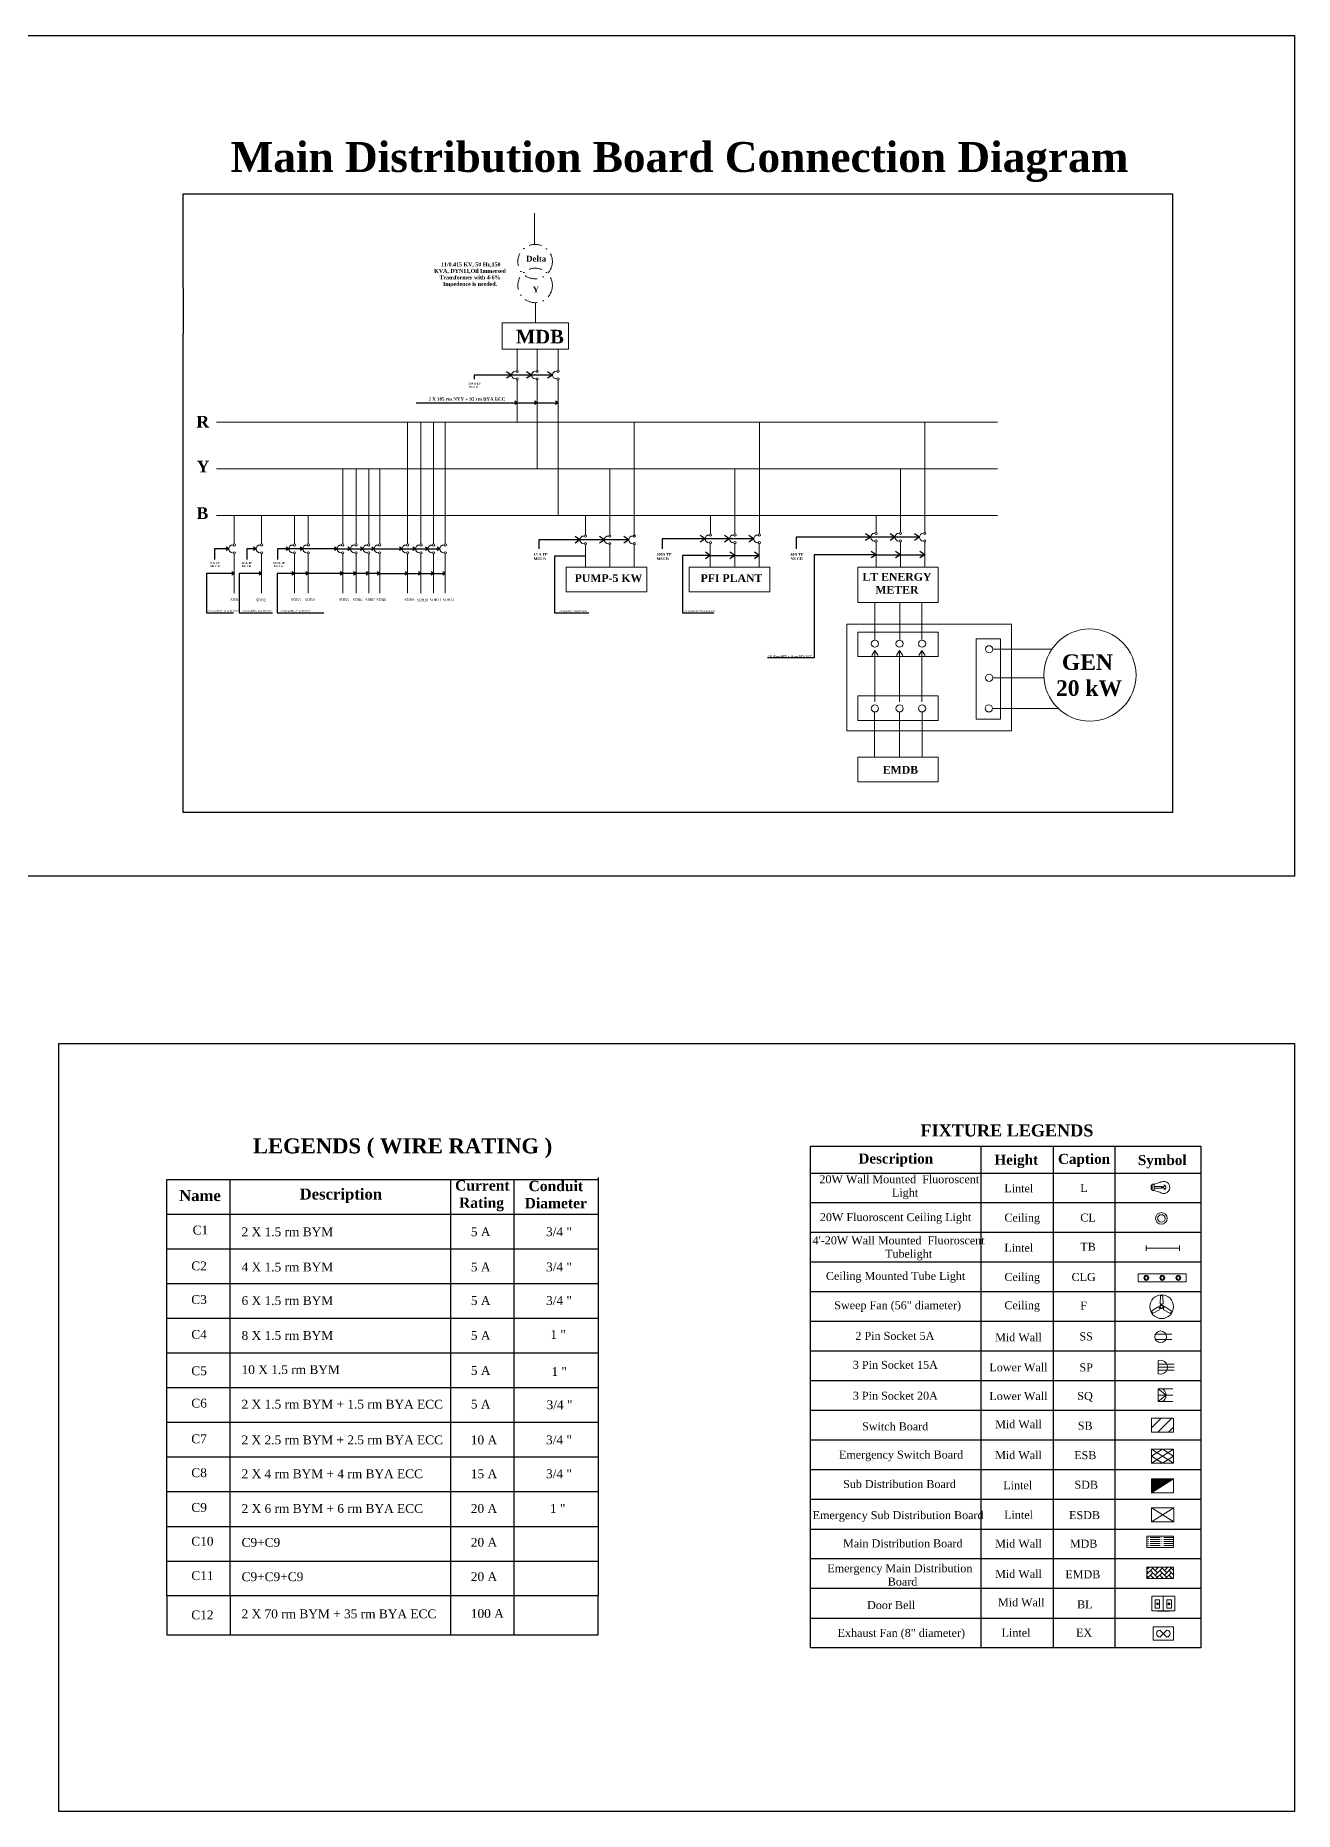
# Model space of a CAD drawing. Header units: inches. Extents: x -5775 to 2930, y 591 to 3437.
# Drawn here: x 914 to 2930, y 591 to 3437 of the extents above; entities that cross this region are included whole.
import ezdxf

# ---------------------------------------------------------------- set-up
doc = ezdxf.new("R2010")
doc.units = ezdxf.units.IN
doc.header["$LTSCALE"] = 20
doc.header["$MEASUREMENT"] = 0
doc.linetypes.add('DASHDOTX2', pattern=[2, 1, -0.5, 0, -0.5])
doc.layers.get('0').update_dxf_attribs({"lineweight": 5})
for name, color, linetype, lineweight in [('apps', 6, 'Continuous', 5), ('Blue Box', 5, 'Continuous', 5), ('Feature', 6, 'Continuous', 5), ('Fitting', 6, 'Continuous', 5), ('Red Box', 1, 'Continuous', 5)]:
    doc.layers.add(name, color=color, linetype=linetype, lineweight=lineweight)
for name, color, linetype in [('Box Text', 25, 'Continuous'), ('SpecialText', 4, 'Continuous'), ('Text', 250, 'Continuous')]:
    doc.layers.add(name, color=color, linetype=linetype)
doc.styles.get("Standard").update_dxf_attribs({"font": 'times.ttf', "height": 6})
pattern_1 = [(45, (3868.9163, -2545.091), (2e-15, 7.3539105), [15.6, -5.2]), (135, (3872.593, -2541.414), (2e-15, 7.3539105), [15.6, -5.2])]

# ---------------------------------------------------------------- blocks, each defined once
blk = doc.blocks.new('Fan')
at = {"layer": 'apps'}
blk.add_circle((0, 0), 17.8, dxfattribs=at)
at = {"layer": 'Feature'}
for p, q in [((-1.9, 15.6), (-2.4, 4.8)), ((-2.4, 4.8), (-1.9, 4.1)), ((-1.5, 16.3), (-1.9, 15.6)), ((-1.9, 4.1), (-1.3, 3.8)), ((-1, 16.6), (-1.5, 16.3)), ((-1.3, 3.8), (-0.4, 3.7)), ((0, 16.7), (-1, 16.6)), ((-0.4, 3.7), (-0.3, 2.9)), ((0.9, 16.5), (0, 16.7)), ((0.4, 3.7), (1, 3.9)), ((0.4, 2.9), (0.4, 3.7)), ((1.6, 16.2), (0.9, 16.5)), ((1, 3.9), (1.8, 4.2)), ((2, 15.6), (1.6, 16.2)), ((1.8, 4.2), (2.4, 4.8)), ((2.4, 4.8), (2, 15.6)), ((-14.5, -6.1), (-14.9, -6.7)), ((-14.9, -6.7), (-14.8, -7.5)), ((-14.8, -7.5), (-14.5, -8.4)), ((-5.4, -0.4), (-14.5, -6.1)), ((-14.5, -8.4), (-13.9, -9.2)), ((-13.9, -9.2), (-13.4, -9.5)), ((-13.4, -9.5), (-12.5, -9.5)), ((-12.5, -9.5), (-3, -4.5)), ((-4.5, -0.5), (-5.4, -0.4)), ((-3.8, -1.1), (-4.5, -0.5)), ((-3.4, -1.5), (-3.8, -1.1)), ((-2.7, -1.1), (-3.4, -1.5)), ((-3, -2.2), (-2.3, -1.7)), ((-2.7, -3), (-3, -2.2)), ((-3, -4.5), (-2.6, -3.7)), ((-2.6, -3.7), (-2.7, -3)), ((2.3, -1.8), (3, -2.2)), ((3.4, -1.5), (2.7, -1.1)), ((2.9, -2.8), (2.7, -3.7)), ((2.7, -3.7), (3, -4.5)), ((3, -2.2), (2.9, -2.8)), ((3, -4.5), (12.5, -9.5)), ((4, -0.8), (3.4, -1.5)), ((4.5, -0.4), (4, -0.8)), ((5.4, -0.3), (4.5, -0.4)), ((14.5, -6.1), (5.4, -0.3)), ((12.5, -9.5), (13.3, -9.5)), ((13.3, -9.5), (13.8, -9.1)), ((13.8, -9.1), (14.5, -8.4)), ((14.9, -6.8), (14.5, -6.1)), ((14.5, -8.4), (14.9, -7.4)), ((14.9, -7.4), (14.9, -6.8))]:
    blk.add_line(p, q, dxfattribs=at)
blk.add_ellipse((0, 0), major_axis=(-2.25, -1.81), ratio=1, start_param=0.1099272146712063, end_param=6.393112521850792, dxfattribs=at)
blk.add_open_spline([(-1.5, -1.5), (-1.3, -1.6), (-1.2, -1.7), (-0.7, -2), (-0.3, -2.1), (0.4, -2.1), (0.7, -2), (1.3, -1.6), (1.6, -1.4), (2, -0.8), (2.1, -0.5), (2.1, 0.2), (2, 0.6), (1.7, 1.2), (1.5, 1.5), (0.9, 1.9), (0.6, 2), (-0.1, 2.1), (-0.5, 2.1), (-1.1, 1.8), (-1.4, 1.6), (-1.8, 1.1), (-2, 0.7), (-2.1, 0), (-2.1, -0.3), (-1.9, -1), (-1.7, -1.2), (-1.5, -1.5)], degree=3, knots=[0.109927, 0.109927, 0.109927, 0.109927, 0.4073, 0.4073, 0.908424, 0.908424, 1.409547, 1.409547, 1.91067, 1.91067, 2.411794, 2.411794, 2.912917, 2.912917, 3.414041, 3.414041, 3.915164, 3.915164, 4.416287, 4.416287, 4.917411, 4.917411, 5.418534, 5.418534, 5.919658, 5.919658, 6.393113, 6.393113, 6.393113, 6.393113], dxfattribs=at)
blk = doc.blocks.new('CCCCLIGHT')
at = {"layer": 'Feature'}
for p, q in [((-18, 3), (18, 3)), ((-18, 3), (18, 3)), ((-18, -3), (-18, 3)), ((18, -3), (18, 3)), ((-18, -3), (18, -3)), ((-18, -3), (18, -3)), ((-18, -3), (18, -3))]:
    blk.add_line(p, q, dxfattribs=at)
for centre, radius in [((-12, 0), 1.84), ((-12, 0), 1.13), ((0, 0), 1.84), ((0, 0), 1.13), ((12, 0), 1.84), ((12, 0), 1.13)]:
    blk.add_circle(centre, radius, dxfattribs=at)
blk = doc.blocks.new('Bulb')
at = {"layer": 'Feature'}
for p, q in [((-2, -0.1), (-2.6, -0.1)), ((-2.6, -0.1), (-2.6, -1.8)), ((-2.6, -1.8), (2, -1.8)), ((-0.6, -8.6), (-1.7, -10)), ((-0.9, -1.8), (-0.9, -7.1)), ((-0.9, -7.1), (0.2, -7.1)), ((-0.6, -7.1), (-0.6, -8.6)), ((0, -7.1), (0, -8.6)), ((0, -8.6), (1, -9.9)), ((0.2, -7.1), (0.2, -1.8)), ((2, -0.1), (1.3, -0.1)), ((2, -1.8), (2, -0.1))]:
    blk.add_line(p, q, dxfattribs=at)
blk.add_lwpolyline([(-2, 0.5), (1.3, 0.5), (1.3, -0.1), (-2, -0.1)], close=True, dxfattribs=at)
for centre, radius, start, end in [((-0.4, -8.8), 4.55, 152.26, 27.133), ((-7.1, -4.3), 3.57, 319.3254, 349.8989), ((-0.4, -8.6), 1.9, 189.2667, 350.3204), ((7.2, -4.3), 4.27, 189.3945, 214.7634)]:
    blk.add_arc(centre, radius, start, end, dxfattribs=at)
at = {"layer": 'Fitting'}
for p, q in [((-2.6, -1.8), (-3.6, -4.9)), ((2, -1.8), (3, -5))]:
    blk.add_line(p, q, dxfattribs=at)
blk = doc.blocks.new('Celling Fan')
at = {"layer": 'Feature', "lineweight": 5}
blk.add_ellipse((0, 0), major_axis=(3.09, 3.09), ratio=1, start_param=2.35619449019234, end_param=8.639379797371927, dxfattribs=at)
at = {"layer": 'Fitting'}
blk.add_circle((0, 0), 2.8, dxfattribs=at)
blk = doc.blocks.new('Tube Light')
at = {"layer": 'Feature'}
for p, q in [((-4, 0), (-8, 0)), ((-8, 0), (0, 0)), ((-4, -26.5), (-4, 0)), ((-4, 0), (-4, -49.8)), ((-4, -49.8), (-8, -49.8)), ((-8, -49.8), (0, -49.8)), ((-7, -49.8), (-7, -49.8))]:
    blk.add_line(p, q, dxfattribs=at)
blk = doc.blocks.new('2 Pin')
at = {"layer": 'Feature'}
for p, q in [((-12.8, 2), (-0.4, 2)), ((-4.4, 2), (-8.3, 2)), ((-12.8, -1.8), (-0.4, -1.8)), ((-4.4, -1.8), (-8.3, -1.8))]:
    blk.add_line(p, q, dxfattribs=at)
blk.add_ellipse((-4.4, 0.1), major_axis=(3.09, 3.09), ratio=1, start_param=2.35619449019234, end_param=8.639379797371927, dxfattribs=at)
blk = doc.blocks.new('Lower Socket')
at = {"layer": 'Feature'}
for p, q in [((-10, -2.2), (0, -2.2)), ((-5.8, -4.1), (-10, -4.1)), ((-10, -6), (0, -6)), ((0, -4.1), (-5.8, -4.1)), ((-1.4, -2.2), (-5.4, -2.2)), ((-1.4, -6), (-5.4, -6)), ((0, 0), (0, -8.2))]:
    blk.add_line(p, q, dxfattribs=at)
blk.add_ellipse((-1.4, -4.1), major_axis=(3.09, 3.09), ratio=1, start_param=6.728827, end_param=10.549932, dxfattribs=at)
blk = doc.blocks.new('Q')
at = {"layer": 'apps'}
h = blk.add_hatch(color=256, dxfattribs=at)
edge = h.paths.add_edge_path()
edge.add_line((-3.19, 0), (-3.47, 0))
edge.add_ellipse((-0.02, -0.53), major_axis=(-2.47, 2.47), ratio=1, start_angle=396.26969, end_angle=429.80929)
edge.add_line((-3.19, -2), (-3.19, 0))
edge = h.paths.add_edge_path()
edge.add_ellipse((-0.02, -0.53), major_axis=(-2.47, 2.47), ratio=1, start_angle=561.41929, end_angle=593.87214)
edge.add_line((3.44, 0.01), (3.19, 0.01))
edge.add_line((3.19, 0.01), (3.19, -1.93))
blk.add_line((-3.19, 0), (3.19, 0), dxfattribs=at)
at = {"layer": 'Feature'}
for p, q in [((-0.02, -4.03), (3.19, 0)), ((3.19, -7.37), (3.19, 0)), ((-3.19, -7.37), (-3.19, 0)), ((-3.19, 0), (-0.02, -4.03)), ((-0.02, 0), (-0.02, -4.03)), ((-0.02, -4.03), (-0.02, -7.37))]:
    blk.add_line(p, q, dxfattribs=at)
blk.add_ellipse((-0.02, -0.53), major_axis=(-2.47, 2.47), ratio=1, start_param=7.501587, end_param=9.798615, dxfattribs=at)
blk = doc.blocks.new('Switch Board')
at = {"layer": 'Feature'}
h = blk.add_hatch(dxfattribs=at)
h.set_pattern_fill('ANSI31', color=256, scale=45, angle=270, style=0)
h.set_pattern_definition([(315, (-205.471, 325.089), (3.977476, 3.977476), [])])
h.paths.add_polyline_path([(-10.5, -16.5), (0, -16.5), (0, -7.1), (0, 0), (-10.5, 0)])
for p, q in [((-10.5, -16.5), (-10.5, 0)), ((-10.5, 0), (0, 0)), ((0, 0), (0, -7.1)), ((0, -7.1), (0, -16.5)), ((0, -16.5), (-10.5, -16.5))]:
    blk.add_line(p, q, dxfattribs=at)
blk = doc.blocks.new('Main Distribution Board')
at = {"layer": 'Feature'}
for p, q in [((0, 0), (-10.5, -16.5)), ((-10.5, 0), (0, -16.5))]:
    blk.add_line(p, q, dxfattribs=at)
at = {"layer": 'Fitting'}
for p, q in [((-10.5, -16.5), (-10.5, 0)), ((-10.5, 0), (0, 0)), ((0, 0), (0, -7.1)), ((0, -7.1), (0, -16.5)), ((0, -16.5), (-10.5, -16.5))]:
    blk.add_line(p, q, dxfattribs=at)
blk = doc.blocks.new('Meter Board')
at = {"layer": 'Feature', "color": 5}
blk.add_blockref('Main Distribution Board', (0, 0), dxfattribs=at)
blk = doc.blocks.new('E Switch Board')
at = {"layer": 'apps'}
for p, q in [((-10.5, -8.2), (-5.3, 0)), ((-5.3, 0), (0, -8.2)), ((-5.3, -16.5), (-10.5, -8.2)), ((0, -8.2), (-5.3, -16.5))]:
    blk.add_line(p, q, dxfattribs=at)
at = {"layer": 'Feature', "color": 5}
blk.add_blockref('Meter Board', (0, 0), dxfattribs=at)
blk = doc.blocks.new('SDB')
at = {"layer": 'Feature', "color": 5}
blk.add_blockref('Main Distribution Board', (5.3, 8.2), dxfattribs=at)
blk = doc.blocks.new('ESDB')
at = {"layer": 'apps'}
blk.add_hatch(color=256, dxfattribs=at).paths.add_polyline_path([(0, 0), (-10.5, 0), (0, -16.5), (0, -7.1)])
at = {"layer": 'Feature'}
blk.add_line((-10.5, 0), (0, -16.5), dxfattribs=at)
at = {"layer": 'Fitting'}
for p, q in [((-10.5, -16.5), (-10.5, 0)), ((-10.5, 0), (0, 0)), ((0, 0), (0, -7.1)), ((0, -7.1), (0, -16.5)), ((0, -16.5), (-10.5, -16.5))]:
    blk.add_line(p, q, dxfattribs=at)
blk = doc.blocks.new('Bell')
at = {"layer": 'Feature'}
h = blk.add_hatch(color=256, dxfattribs=at)
h.paths.add_polyline_path([(-8.09, 3.49, 1), (-9.13, 3.49, 1)])
h.paths.add_polyline_path([(-2.39, 3.49, 1), (-3.43, 3.49, 1)])
blk.add_line((-8.58, 0), (-2.58, 0))
for p, q in [((-11.52, 0), (-11.52, 7.35)), ((-11.52, 7.35), (0, 7.35)), ((-4.98, 0), (-11.52, 0)), ((-8.57, 7.35), (-5.76, 7.35)), ((-5.76, 0), (-5.76, 7.35)), ((-5.76, 0), (-2.58, 0)), ((0, 0), (-4.98, 0)), ((0, 7.35), (0, 0))]:
    blk.add_line(p, q, dxfattribs=at)
for points in [[(-9.78, 5.58), (-7.55, 5.58), (-7.55, 1.42), (-9.78, 1.42)], [(-3.92, 5.55), (-1.7, 5.55), (-1.7, 1.39), (-3.92, 1.39)]]:
    blk.add_lwpolyline(points, close=True, dxfattribs=at)
for centre in [(-8.61, 3.49), (-2.91, 3.49)]:
    blk.add_circle(centre, 0.52, dxfattribs=at)
blk = doc.blocks.new('Exhaust Fan')
at = {"layer": 'apps'}
for p, q in [((0, -7.7), (0, 7.7)), ((0, 7.7), (10, 7.7)), ((7.6, 2.6), (2.4, -2.6)), ((2.4, 2.6), (7.6, -2.6)), ((10, 7.7), (10, -7.7)), ((10, -7.7), (0, -7.7))]:
    blk.add_line(p, q, dxfattribs=at)
for centre, start, end in [((5, 2.6), 0, 180), ((5, -2.6), 180, 0)]:
    blk.add_arc(centre, 2.55, start, end, dxfattribs=at)

msp = doc.modelspace()

# ---------------------------------------------------------------- hatches: boundary and pattern name
at = {"layer": 'Feature'}
h = msp.add_hatch(dxfattribs=at)
h.set_pattern_fill('ACAD_ISO05W100', color=256, scale=0.65, style=0)
h.set_pattern_definition([(180, (2736.385, 1013.992), (8e-16, 3.25), [15.6, -1.95, 0.325, -1.95, 0.325, -1.95])])
h.paths.add_polyline_path([(2693.7, 1032.3), (2715, 1023.2), (2693.7, 1014)])
h.paths.add_polyline_path([(2693.7, 1032.3), (2736.4, 1032.3), (2715, 1023.2)])
h.paths.add_polyline_path([(2715, 1023.2), (2736.4, 1032.3), (2736.4, 1014)])
h.paths.add_polyline_path([(2715, 1023.2), (2736.4, 1014), (2693.7, 1014)])
h = msp.add_hatch(dxfattribs=at)
h.set_pattern_fill('AR-HBONE', color=256, scale=1.3, style=0)
h.set_pattern_definition(pattern_1)
h.paths.add_polyline_path([(2693.6, 982.7), (2715, 973.5), (2693.6, 964.4)])
h.paths.add_polyline_path([(2693.6, 982.7), (2736.3, 982.7), (2715, 973.5)])
h.paths.add_polyline_path([(2715, 973.5), (2736.3, 964.4), (2693.6, 964.4)])
h.paths.add_polyline_path([(2715, 973.5), (2736.3, 982.7), (2736.3, 964.4)])
h = msp.add_hatch(dxfattribs=at)
h.set_pattern_fill('AR-HBONE', color=256, scale=1.3, style=0)
h.set_pattern_definition(pattern_1)
h.paths.add_polyline_path([(2693.6, 982.7), (2715, 973.5), (2693.6, 964.4)])
h.paths.add_polyline_path([(2693.6, 982.7), (2736.3, 982.7), (2715, 973.5)])
h.paths.add_polyline_path([(2715, 973.5), (2736.3, 964.4), (2693.6, 964.4)])
h.paths.add_polyline_path([(2715, 973.5), (2736.3, 982.7), (2736.3, 964.4)])

# ---------------------------------------------------------------- linework, layer by layer
at = {"linetype": 'Continuous'}
for p, q in [((1712.6, 3102.1), (1712.6, 3151.9)), ((1714.6, 3008.8), (1714.6, 2976.6))]:
    msp.add_line(p, q, dxfattribs=at)
for p, q in [((1685, 2900.5), (1685, 2934.2)), ((1717.2, 2900.5), (1717.2, 2934.2)), ((1750.8, 2900.5), (1750.8, 2934.2)), ((1685.2, 2884.9), (1685.2, 2817.4)), ((1717, 2884.8), (1717, 2742.6)), ((1750.5, 2884.8), (1750.5, 2667.7)), ((1872.6, 2634.8), (1872.6, 2817.4)), ((2073, 2638.2), (2073, 2817.4)), ((2338.1, 2640.9), (2338.1, 2817.4)), ((1833.4, 2636.5), (1833.4, 2742.6)), ((2033.7, 2638.2), (2033.7, 2742.6)), ((2299.1, 2640.9), (2299.1, 2742.6)), ((1794.4, 2636.5), (1794.4, 2667.7)), ((1994.8, 2638.2), (1994.8, 2667.7)), ((2259.8, 2640.9), (2259.8, 2667.7)), ((1794.4, 2620.8), (1794.4, 2584.7)), ((1833.6, 2620.8), (1833.6, 2584.7)), ((1872.4, 2620.8), (1872.4, 2584.7)), ((1994.4, 2622.5), (1994.4, 2584.7)), ((2033.8, 2622.5), (2033.8, 2584.7)), ((2072.8, 2622.5), (2072.8, 2584.7)), ((2259.8, 2625.2), (2259.8, 2584.7)), ((2299.1, 2625.2), (2299.1, 2584.7)), ((2338.1, 2625.2), (2338.1, 2584.7)), ((2230.5, 2584.7), (2359.4, 2584.7)), ((2230.5, 2528.3), (2230.5, 2584.7)), ((2359.4, 2584.7), (2359.4, 2528.3)), ((2359.4, 2528.3), (2230.5, 2528.3)), ((2257.7, 2468), (2257.7, 2528.3)), ((2297.9, 2468), (2297.9, 2528.3)), ((2333, 2468), (2333, 2528.3)), ((2258, 2451.4), (2252.9, 2443.5)), ((2258, 2369.2), (2258, 2451.4)), ((2258, 2451.4), (2263.2, 2443.5)), ((2297.5, 2451.4), (2292.4, 2443.5)), ((2297.5, 2369.2), (2297.5, 2451.4)), ((2297.5, 2451.4), (2302.7, 2443.5)), ((2333.4, 2451.4), (2328.2, 2443.5)), ((2333.4, 2369.2), (2333.4, 2451.4)), ((2333.4, 2451.4), (2338.6, 2443.5)), ((2446.7, 2453.4), (2541.2, 2453.4)), ((2446.7, 2407.7), (2528.7, 2407.7)), ((2257.6, 2352.9), (2257.6, 2280.4)), ((2297.5, 2352.9), (2297.5, 2280.4)), ((2333.9, 2352.9), (2333.9, 2280.4)), ((2446.2, 2358.6), (2551.6, 2358.6))]:
    msp.add_line(p, q)
for points in [[(1763.7, 2584.7), (1892.6, 2584.7), (1892.6, 2545.4), (1763.7, 2545.4)], [(1960.7, 2584.7), (2089.6, 2584.7), (2089.6, 2545.4), (1960.7, 2545.4)], [(2213.1, 2493.7), (2476.6, 2493.7), (2476.6, 2322.7), (2213.1, 2322.7)], [(2230.5, 2481), (2359.4, 2481), (2359.4, 2441.8), (2230.5, 2441.8)], [(2420.2, 2341.4), (2420.2, 2470.3), (2459.4, 2470.3), (2459.4, 2341.4)], [(2230.5, 2378.6), (2359.4, 2378.6), (2359.4, 2339.4), (2230.5, 2339.4)], [(2230.5, 2280.4), (2359.4, 2280.4), (2359.4, 2241.1), (2230.5, 2241.1)]]:
    msp.add_lwpolyline(points, close=True)
at = {"linetype": 'DASHDOTX2'}
for centre in [(1713.8, 3074.5), (1713.8, 3036.3)]:
    msp.add_circle(centre, 27.6, dxfattribs=at)
for centre, radius in [((2602.4, 2412.1), 73.8), ((2258, 2462.3), 5.72), ((2297.5, 2462.3), 5.72), ((2333.6, 2462.3), 5.72), ((2441, 2453.4), 5.72), ((2441, 2407.7), 5.72), ((2258, 2358.6), 5.72), ((2297.5, 2358.6), 5.72), ((2333.6, 2358.6), 5.72), ((2440.5, 2358.6), 5.72)]:
    msp.add_circle(centre, radius)
at = {"layer": 'Blue Box'}
msp.add_line((1252.8, 2667.7), (1203.2, 2667.7), dxfattribs=at)
at = {"layer": 'Blue Box', "color": 0}
for centre in [(1685, 2898.8), (1685, 2886.5), (1717, 2898.8), (1717, 2886.5), (1750.5, 2898.8), (1750.5, 2886.5), (1794.4, 2634.8), (1794.4, 2622.5), (1833.5, 2634.8), (1833.5, 2622.5), (1872.6, 2634.8), (1872.6, 2622.5), (1994.8, 2636.5), (1994.8, 2624.2), (2033.9, 2636.5), (2033.9, 2624.2), (2073, 2636.5), (2073, 2624.2), (2259.8, 2639.2), (2259.8, 2626.9), (2299, 2639.2), (2299, 2626.9), (2338.1, 2639.2), (2338.1, 2626.9)]:
    msp.add_circle(centre, 1.69, dxfattribs=at)
for centre in [(1682.3, 2892.7), (1714.3, 2892.7), (1747.8, 2892.7), (1791.7, 2628.7), (1830.8, 2628.7), (1869.9, 2628.7), (1992.1, 2630.3), (2031.2, 2630.3), (2070.3, 2630.3), (2257.2, 2633), (2296.3, 2633), (2335.4, 2633)]:
    msp.add_arc(centre, 6.15, 90, 270, dxfattribs=at)
at = {"layer": 'Box Text', "linetype": 'Continuous'}
for p, q in [((1150.2, 3032.4), (1150.2, 3182.9)), ((1150.2, 3182.9), (2734.9, 3182.9)), ((2734.9, 3182.9), (2734.9, 2191.8)), ((1150.2, 2191.8), (1150.2, 2506.2)), ((2734.9, 2191.8), (1150.2, 2191.8))]:
    msp.add_line(p, q, dxfattribs=at)
at = {"layer": 'Box Text'}
for p, q in [((1150.2, 3032.4), (1150.2, 2958.9)), ((1150.2, 2506.2), (1150.2, 2958.9)), ((2154.7, 1657.5), (2780.2, 1657.5)), ((2154.7, 853.2), (2154.7, 1657.5)), ((2427.7, 1657.5), (2427.7, 853.2)), ((2543.4, 1657.5), (2543.4, 853.2)), ((2642.1, 1657.5), (2642.1, 853.2)), ((2780.2, 1657.5), (2780.2, 853.2)), ((1124.1, 1604), (1814.7, 1604)), ((1124.1, 936.9), (1124.1, 1604)), ((1225.4, 936.9), (1225.4, 1604)), ((1578, 1604), (1578, 936.9)), ((1679.8, 1604), (1679.8, 936.9)), ((1814.7, 1607.2), (1814.7, 936.9)), ((2154.7, 1613.9), (2780.2, 1613.9)), ((2780.2, 1566.3), (2154.7, 1566.3)), ((1124.1, 1548.4), (1814.7, 1548.4)), ((2780.2, 1518.8), (2154.7, 1518.8)), ((1124.1, 1492.8), (1814.7, 1492.8)), ((2780.2, 1471.2), (2154.7, 1471.2)), ((1124.1, 1437.2), (1814.7, 1437.2)), ((2780.2, 1423.7), (2154.7, 1423.7)), ((1124.1, 1381.6), (1814.7, 1381.6)), ((2780.2, 1376.1), (2154.7, 1376.1)), ((1124.1, 1326.1), (1814.7, 1326.1)), ((2780.2, 1328.6), (2154.7, 1328.6)), ((2780.2, 1281.1), (2154.7, 1281.1)), ((1124.1, 1270.5), (1814.7, 1270.5)), ((2780.2, 1233.5), (2154.7, 1233.5)), ((1124.1, 1214.9), (1814.7, 1214.9)), ((2780.2, 1186), (2154.7, 1186)), ((1124.1, 1159.3), (1814.7, 1159.3)), ((2780.2, 1138.4), (2154.7, 1138.4)), ((1124.1, 1103.7), (1814.7, 1103.7)), ((2780.2, 1090.9), (2154.7, 1090.9)), ((1124.1, 1048.1), (1814.7, 1048.1)), ((2780.2, 1043.3), (2154.7, 1043.3)), ((1124.1, 992.5), (1814.7, 992.5)), ((2780.2, 995.8), (2154.7, 995.8)), ((2780.2, 948.3), (2154.7, 948.3)), ((1814.7, 936.9), (1124.1, 936.9)), ((1124.1, 936.9), (1124.1, 874.5)), ((1225.4, 936.9), (1225.4, 874.5)), ((1578, 936.9), (1578, 874.5)), ((1679.8, 936.9), (1679.8, 874.5)), ((1814.7, 874.5), (1814.7, 936.9)), ((2780.2, 900.7), (2154.7, 900.7)), ((1124.1, 874.5), (1814.7, 874.5)), ((2780.2, 853.2), (2154.7, 853.2))]:
    msp.add_line(p, q, dxfattribs=at)
at = {"layer": 'Feature'}
for points in [[(2736.4, 1032.3), (2693.7, 1032.3), (2693.7, 1014), (2736.4, 1014)], [(2736.3, 982.7), (2693.6, 982.7), (2693.6, 964.4), (2736.3, 964.4)], [(2736.3, 982.7), (2693.6, 982.7), (2693.6, 964.4), (2736.3, 964.4)]]:
    msp.add_lwpolyline(points, close=True, dxfattribs=at)
at = {"layer": 'Red Box', "color": 7}
for p, q in [((1682.7, 2976.6), (1661.1, 2976.6)), ((1661.1, 2976.6), (1661.1, 2958.9)), ((1682.7, 2976.6), (1745, 2976.6)), ((1745, 2976.6), (1767.1, 2976.6)), ((1767.1, 2976.6), (1767.1, 2958.9)), ((1661.1, 2934.2), (1661.1, 2958.9)), ((1682.7, 2934.2), (1661.1, 2934.2)), ((1745, 2934.2), (1682.7, 2934.2)), ((1745, 2934.2), (1767.1, 2934.2)), ((1767.1, 2934.2), (1767.1, 2958.9)), ((1509.6, 2817.4), (1509.6, 2622.2)), ((1530.9, 2817.4), (1530.9, 2622.2)), ((1551.2, 2817.4), (1551.2, 2622.2)), ((1569.9, 2817.4), (1569.9, 2622.2)), ((1405.6, 2742.6), (1405.6, 2622.2)), ((1426.9, 2742.6), (1426.9, 2622.2)), ((1447.2, 2742.6), (1447.2, 2622.2)), ((1464.9, 2742.6), (1464.9, 2622.2)), ((1232, 2667.7), (1232, 2622.2)), ((1275.7, 2667.7), (1275.7, 2622.2)), ((1328.2, 2667.7), (1328.2, 2622.2)), ((1350.5, 2667.7), (1350.5, 2622.2)), ((1232, 2606.3), (1232, 2543.3)), ((1275.7, 2606.3), (1275.7, 2543.3)), ((1328.2, 2606.3), (1328.2, 2543.3)), ((1350.5, 2606.3), (1350.5, 2543.3)), ((1405.6, 2606.3), (1405.6, 2543.3)), ((1426.9, 2606.3), (1426.9, 2543.3)), ((1447.2, 2606.3), (1447.2, 2543.3)), ((1464.9, 2606.3), (1464.9, 2543.3)), ((1509.6, 2606.3), (1509.6, 2543.3)), ((1530.9, 2606.3), (1530.9, 2543.3)), ((1551.2, 2606.3), (1551.2, 2543.3)), ((1569.9, 2606.3), (1569.9, 2543.3))]:
    msp.add_line(p, q, dxfattribs=at)
at = {"layer": 'Red Box', "color": 1}
msp.add_line((1203.2, 2817.4), (2454.2, 2817.4), dxfattribs=at)
at = {"layer": 'Red Box', "color": 2}
msp.add_line((1203.2, 2742.6), (2454.2, 2742.6), dxfattribs=at)
at = {"layer": 'Red Box', "color": 5}
msp.add_line((1252.8, 2667.7), (2454.2, 2667.7), dxfattribs=at)
at = {"layer": 'Red Box', "color": 7}
for centre in [(1232, 2620.5), (1275.7, 2620.5), (1328.2, 2620.5), (1350.5, 2620.5), (1405.6, 2620.5), (1426.9, 2620.5), (1447.2, 2620.5), (1464.9, 2620.5), (1509.6, 2620.5), (1530.9, 2620.5), (1551.2, 2620.5), (1569.9, 2620.5), (1232, 2608), (1275.7, 2608), (1328.2, 2608), (1350.5, 2608), (1405.6, 2608), (1426.9, 2608), (1447.2, 2608), (1464.9, 2608), (1509.6, 2608), (1530.9, 2608), (1551.2, 2608), (1569.9, 2608)]:
    msp.add_circle(centre, 1.71, dxfattribs=at)
for centre in [(1229.3, 2614.2), (1273, 2614.2), (1325.5, 2614.2), (1347.8, 2614.2), (1402.9, 2614.2), (1424.2, 2614.2), (1444.5, 2614.2), (1462.2, 2614.2), (1506.9, 2614.2), (1528.2, 2614.2), (1548.4, 2614.2), (1567.2, 2614.2)]:
    msp.add_arc(centre, 6.22, 90, 270, dxfattribs=at)
at = {"layer": 'SpecialText'}
for p, q in [((-353.9, 3436.7), (2930, 3436.7)), ((2930, 3436.7), (2930, 2089.6)), ((2930, 2089.6), (-5775.2, 2089.6))]:
    msp.add_line(p, q, dxfattribs=at)
msp.add_lwpolyline([(950.9, 1821.7), (2930, 1821.7), (2930, 591.3), (950.9, 591.3)], close=True, dxfattribs=at)
at = {"layer": 'Text'}
for p, q in [((1676.2, 2892.7), (1616.1, 2892.7)), ((1616.1, 2892.7), (1616.1, 2886.1)), ((1676.2, 2892.7), (1668.2, 2897.9)), ((1676.2, 2892.7), (1668.2, 2887.5)), ((1741.6, 2892.7), (1676.2, 2892.7)), ((1708.1, 2892.7), (1700.2, 2897.9)), ((1708.1, 2892.7), (1700.2, 2887.5)), ((1741.6, 2892.7), (1733.7, 2897.9)), ((1741.6, 2892.7), (1733.7, 2887.5)), ((1523.1, 2848.3), (1661.6, 2848.3)), ((1661.6, 2848.3), (1750.5, 2848.3)), ((1685.2, 2848.3), (1681.2, 2850.9)), ((1685.2, 2848.3), (1681.2, 2845.7)), ((1717, 2848.3), (1713, 2850.9)), ((1717, 2848.3), (1713, 2845.7)), ((1750.5, 2848.3), (1746.5, 2850.9)), ((1750.5, 2848.3), (1746.5, 2845.7)), ((1863.8, 2628.7), (1719.8, 2628.7)), ((1719.8, 2628.7), (1719.8, 2614.3)), ((1785.6, 2628.7), (1777.7, 2633.8)), ((1785.6, 2628.7), (1777.7, 2623.5)), ((1824.7, 2628.7), (1816.8, 2633.8)), ((1824.7, 2628.7), (1816.8, 2623.5)), ((1863.8, 2628.7), (1855.9, 2633.8)), ((1863.8, 2628.7), (1855.9, 2623.5)), ((2064.1, 2630.3), (1917.3, 2630.3)), ((1917.3, 2630.3), (1917.3, 2614.3)), ((1985.9, 2630.3), (1978, 2635.5)), ((1985.9, 2630.3), (1978, 2625.2)), ((2025, 2630.3), (2017.1, 2635.5)), ((2025, 2630.3), (2017.1, 2625.2)), ((2064.1, 2630.3), (2056.2, 2635.5)), ((2064.1, 2630.3), (2056.2, 2625.2)), ((2251, 2633), (2132, 2633)), ((2132, 2633), (2132, 2614.3)), ((2251, 2633), (2243.1, 2638.2)), ((2251, 2633), (2243.1, 2627.9)), ((2329.2, 2633), (2251, 2633)), ((2290.1, 2633), (2282.2, 2638.2)), ((2290.1, 2633), (2282.2, 2627.9)), ((2329.2, 2633), (2321.3, 2638.2)), ((2329.2, 2633), (2321.3, 2627.9)), ((1223.1, 2614.2), (1200.3, 2614.2)), ((1200.3, 2614.2), (1200.3, 2597)), ((1223.1, 2614.2), (1219.1, 2616.8)), ((1223.1, 2614.2), (1219.1, 2611.6)), ((1266.8, 2614.2), (1252, 2614.2)), ((1252, 2614.2), (1252, 2597)), ((1266.8, 2614.2), (1262.8, 2616.8)), ((1266.8, 2614.2), (1262.8, 2611.6)), ((1396.7, 2614.2), (1300.9, 2614.2)), ((1300.9, 2614.2), (1300.9, 2597)), ((1319.3, 2614.2), (1315.3, 2616.8)), ((1319.3, 2614.2), (1315.3, 2611.6)), ((1341.6, 2614.2), (1337.6, 2616.8)), ((1341.6, 2614.2), (1337.6, 2611.6)), ((1396.7, 2614.2), (1392.7, 2616.8)), ((1396.7, 2614.2), (1392.7, 2611.6)), ((1396.7, 2614.2), (1455.9, 2614.2)), ((1418, 2614.2), (1414, 2616.8)), ((1418, 2614.2), (1414, 2611.6)), ((1438.3, 2614.2), (1434.3, 2616.8)), ((1438.3, 2614.2), (1434.3, 2611.6)), ((1455.9, 2614.2), (1452, 2616.8)), ((1455.9, 2614.2), (1452, 2611.6)), ((1455.9, 2614.2), (1560.9, 2614.2)), ((1500.6, 2614.2), (1496.6, 2616.8)), ((1500.6, 2614.2), (1496.6, 2611.6)), ((1522, 2614.2), (1518, 2616.8)), ((1522, 2614.2), (1518, 2611.6)), ((1542.2, 2614.2), (1538.2, 2616.8)), ((1542.2, 2614.2), (1538.2, 2611.6)), ((1560.9, 2614.2), (1556.9, 2616.8)), ((1560.9, 2614.2), (1556.9, 2611.6)), ((1794.4, 2602.7), (1745, 2602.7)), ((1745, 2602.7), (1745, 2511.9)), ((1994.4, 2603.6), (1950.1, 2603.6)), ((1950.1, 2603.6), (1950.1, 2511.9)), ((1994.4, 2603.6), (1986.5, 2608.8)), ((1994.4, 2603.6), (1986.5, 2598.4)), ((1994.4, 2603.6), (2033.8, 2603.6)), ((2033.8, 2603.6), (2025.8, 2608.8)), ((2033.8, 2603.6), (2025.8, 2598.4)), ((2033.8, 2603.6), (2072.8, 2603.6)), ((2072.8, 2603.6), (2064.9, 2608.8)), ((2072.8, 2603.6), (2064.9, 2598.4)), ((2259.8, 2604.9), (2160.8, 2604.9)), ((2160.8, 2604.9), (2160.8, 2439.4)), ((2259.8, 2604.9), (2251.9, 2610.1)), ((2259.8, 2604.9), (2251.9, 2599.8)), ((2259.8, 2604.9), (2338.1, 2604.9)), ((2299, 2604.9), (2291, 2610.1)), ((2299, 2604.9), (2291, 2599.8)), ((2338.1, 2604.9), (2330.1, 2610.1)), ((2338.1, 2604.9), (2330.1, 2599.8)), ((1232, 2574.8), (1187.3, 2574.8)), ((1187.3, 2574.8), (1187.3, 2511.9)), ((1232, 2574.8), (1228, 2577.4)), ((1232, 2574.8), (1228, 2572.2)), ((1275.7, 2574.8), (1239.6, 2574.8)), ((1239.6, 2574.8), (1239.6, 2511.9)), ((1275.7, 2574.8), (1271.7, 2577.4)), ((1275.7, 2574.8), (1271.7, 2572.2)), ((1464.9, 2574.8), (1300.6, 2574.8)), ((1300.6, 2574.8), (1300.6, 2511.9)), ((1328.2, 2574.8), (1324.2, 2577.4)), ((1328.2, 2574.8), (1324.2, 2572.2)), ((1350.5, 2574.8), (1346.5, 2577.4)), ((1350.5, 2574.8), (1346.5, 2572.2)), ((1405.6, 2574.8), (1401.6, 2577.4)), ((1405.6, 2574.8), (1401.6, 2572.2)), ((1426.9, 2574.8), (1422.9, 2577.4)), ((1426.9, 2574.8), (1422.9, 2572.2)), ((1447.2, 2574.8), (1443.2, 2577.4)), ((1447.2, 2574.8), (1443.2, 2572.2)), ((1464.9, 2574.8), (1460.9, 2577.4)), ((1464.9, 2574.8), (1460.9, 2572.2)), ((1464.9, 2574.8), (1569.9, 2574.8)), ((1509.6, 2574.8), (1505.6, 2577.4)), ((1509.6, 2574.8), (1505.6, 2572.2)), ((1530.9, 2574.8), (1526.9, 2577.4)), ((1530.9, 2574.8), (1526.9, 2572.2)), ((1551.2, 2574.8), (1547.2, 2577.4)), ((1551.2, 2574.8), (1547.2, 2572.2)), ((1569.9, 2574.8), (1565.9, 2577.4)), ((1569.9, 2574.8), (1565.9, 2572.2)), ((1187.3, 2511.9), (1230.5, 2511.9)), ((1239.6, 2511.9), (1293.1, 2511.9)), ((1300.6, 2511.9), (1375.5, 2511.9)), ((1745, 2511.9), (1799.9, 2511.9)), ((1950.1, 2511.9), (2000.2, 2511.9)), ((2160.8, 2439.4), (2086.2, 2439.4))]:
    msp.add_line(p, q, dxfattribs=at)

# ---------------------------------------------------------------- block references
at = {"layer": 'Box Text'}
for name, p, xscale, yscale, zscale, rotation in [('Bulb', (2701.7, 1592), 2.136752136999803, 2.136752136999348, 2.136752137, 90), ('Tube Light', (2692.5, 1498.1), 1.068376068500129, 1.068376068500584, 1.0683760685, 90), ('2 Pin', (2706.3, 1352), 2.136752136999348, 2.136752136999348, 1.0683760685, 180), ('Q', (2711.6, 1258.4), 3.205128205499932, 3.205128205499932, 1.60256410275, 90), ('Switch Board', (2701.2, 1221.4), 2.136752136999803, 2.136752136999348, 1.0683760685, 90), ('E Switch Board', (2701.2, 1172), 2.136752136999803, 2.136752136999348, 1.0683760685, 90), ('ESDB', (2701.2, 1124.4), 2.136752136999803, 2.136752136999348, 1.0683760685, 90), ('SDB', (2718.8, 1066.3), 2.136752136999803, 2.136752136999348, 1.0683760685, 90), ('Exhaust Fan', (2720, 865.6), 2.136752136999803, 2.136752136999348, 1.0683760685, 90)]:
    msp.add_blockref(name, p, dxfattribs=dict(at, xscale=xscale, yscale=yscale, zscale=zscale, rotation=rotation))
for name, p, xscale, yscale, zscale in [('Celling Fan', (2716.9, 1541.5), 2.136752136999348, 2.136752136999348, 2.136752137), ('CCCCLIGHT', (2718.3, 1446.2), 2.136752136999348, 2.136752136999348, 2.136752137), ('Fan', (2717.3, 1400), 1.068376068500584, 1.068376068500584, 1.0683760685), ('Bell', (2738.3, 912.7), 3.205128205499932, 3.205128205499932, 1.60256410275)]:
    msp.add_blockref(name, p, dxfattribs=dict(at, xscale=xscale, yscale=yscale, zscale=zscale))
at = {"layer": 'Fitting', "xscale": 2.564102564399946, "yscale": 2.564102564399946, "zscale": 2.564102564400001, "rotation": 180}
msp.add_blockref('Lower Socket', (2711.7, 1292.5), dxfattribs=at)

# ---------------------------------------------------------------- texts
at = {"linetype": 'Continuous'}
for s, insert, char_height, width, attachment_point in [('{\\fTimes New Roman|b1|i0|c0|p18; 11/0.415 KV, 50 Hz,150 KVA, DYN11,Oil Immersed Transformer with 4-6% Impedence is needed.}', (1609.5, 3073.1), 6.237, 116.182, 2), ('{\\fTimes New Roman|b1|i0|c0|p18;Delta}', (1699.4, 3083.8), 9.356, 65.748, 1), ('{\\fTimes New Roman|b1|i0|c0|p18;Y}', (1709.8, 3034.4), 9.356, 65.748, 1)]:
    msp.add_mtext(s, dxfattribs=dict(at, insert=insert, char_height=char_height, width=width, attachment_point=attachment_point))
at = {"layer": 'Blue Box'}
for s, insert, char_height, width, attachment_point in [('{\\fTimes New Roman|b1|i0|c0|p18;PUMP-5 KW}', (1777.1, 2573.6), 12.474, 157.484, 1), ('{\\fTimes New Roman|b1|i0|c0|p18;PFI PLANT}', (1978.8, 2573.6), 12.474, 157.484, 1), ('{\\fTimes New Roman|b1|i0|c0|p18;LT ENERGY\\PMETER}', (2293.3, 2559.1), 12.474, 157.484, 5), ('SDB1', (1225.6, 2534.8), 4.16, 31.185, 1), ('SDB2', (1266.9, 2534.3), 4.16, 31.185, 1), ('SDB3', (1322.8, 2534.8), 4.16, 31.185, 1), ('SDB4', (1345.1, 2534.8), 4.16, 31.185, 1), ('SDB5', (1399.7, 2534.8), 4.16, 31.185, 1), ('SDB6', (1421.6, 2534.8), 4.16, 31.185, 1), ('SDB7', (1441.8, 2534.8), 4.16, 31.185, 1), ('SDB8', (1459.5, 2534.8), 4.16, 31.185, 1), ('SDB9', (1504.5, 2534.8), 4.16, 31.185, 1), ('SDB10', (1523.9, 2534.6), 4.16, 31.185, 1), ('SDB11', (1544.8, 2534.7), 4.16, 31.185, 1), ('SDB12', (1565.6, 2534.7), 4.16, 31.185, 1), ('{\\fTimes New Roman|b1|i0|c0|p18; GEN\\P20 kW}', (2548.1, 2411.7), 24.948, 157.484, 4)]:
    msp.add_mtext(s, dxfattribs=dict(at, insert=insert, char_height=char_height, width=width, attachment_point=attachment_point))
at = {"layer": 'Red Box', "insert": (2270.6, 2260.2), "char_height": 12.474, "width": 157.484, "attachment_point": 4}
msp.add_mtext('{\\fTimes New Roman|b1|i0|c0|p18;EMDB}', dxfattribs=at)
at = {"layer": 'Text', "attachment_point": 1}
for s, insert, char_height, width in [('{\\fTimes New Roman|b1|i0|c0|p18;Main Distribution Board Connection Diagram}', (1226, 3266.1), 48, 1478.972), ('{\\fTimes New Roman|b1|i0|c0|p18;250 A TP\\PMCCB}', (1607.2, 2880.6), 3.119, 29.626), ('{\\fTimes New Roman|b1|i0|c0|p18;2 X 185 rm NYY + 95 rm BYA ECC}', (1543.1, 2856.8), 5.198, 135.319), ('{\\fTimes New Roman|b1|i0|c0|p18;R}', (1171.2, 2827.4), 18.711, 33.784), ('{\\fTimes New Roman|b1|i0|c0|p18;Y}', (1171.8, 2755.4), 18.711, 33.784), ('{\\fTimes New Roman|b1|i0|c0|p18;B}', (1171.5, 2680.8), 18.711, 33.784), ('{\\fTimes New Roman|b1|i0|c0|p18;5 A TP\\PMCCB}', (1193.8, 2593.3), 3.119, 29.626), ('{\\fTimes New Roman|b1|i0|c0|p18;40 A TP\\PMCCB}', (1243.9, 2593.3), 3.119, 29.626), ('{\\fTimes New Roman|b1|i0|c0|p18;100 A TP\\P MCCB}', (1294.1, 2593.3), 3.119, 29.626), ('{\\fTimes New Roman|b1|i0|c0|p18;15 A TP \\PMCCB}', (1711.4, 2607.4), 4.158, 95.374), ('{\\fTimes New Roman|b1|i0|c0|p18;200A TP \\PMCCB}', (1908.4, 2607.4), 4.158, 95.374), ('{\\fTimes New Roman|b1|i0|c0|p18;40A TP \\PMCCB}', (2122.8, 2607.4), 4.158, 95.374), ('{\\fTimes New Roman|b1|i0|c0|p18;2 X 1.5 rm BYM + 1.5 rm BYA ECC}', (1189.1, 2515.6), 2.079, 111.367), ('{\\fTimes New Roman|b1|i0|c0|p18;2 X 16 rm BYM + 16 rm BYA ECC}', (1244.2, 2515.6), 2.079, 111.367), ('{\\fTimes New Roman|b1|i0|c0|p18;2 X 70 rm BYM + 35 rm BYA ECC}', (1306.1, 2515.6), 2.079, 111.367), ('{\\fTimes New Roman|b1|i0|c0|p18;2 X 4 rm NYY + 4 rm BYA ECC}', (1752.7, 2515.9), 2.079, 111.367), ('{\\fTimes New Roman|b1|i0|c0|p18;2 X 150 rm NYY + 95 rm BYA ECC}', (1952.8, 2515.9), 2.079, 111.367), ('{\\fTimes New Roman|b1|i0|c0|p18;2 X 16 rm NYY + 16 rm BYA ECC}', (2085.7, 2443.5), 3.119, 111.367), ('{\\fTimes New Roman|b1|i0|c0|p18;Description}', (2231.6, 1645.4), 16.026, 261.429), ('{\\fTimes New Roman|b1|i0|c0|p18;Height}', (2449.4, 1643.5), 16.026, 261.429), ('{\\fTimes New Roman|b1|i0|c0|p18;Caption}', (2551.3, 1644.9), 16.026, 261.429), ('{\\fTimes New Roman|b1|i0|c0|p18;Symbol}', (2679.2, 1643), 16.026, 261.429), ('{\\fTimes New Roman|b1|i0|c0|p18;Current\\P Rating}', (1585.6, 1602.5), 16.513, 94.259), ('{\\fTimes New Roman|b1|i0|c0|p18; Conduit\\PDiameter\\P   }', (1697, 1601.7), 16.513, 194.994), ('20W Wall Mounted  Fluoroscent \\P                        Light', (2169.1, 1610.7), 12.821, 302.312), ('Lintel', (2465.4, 1596.1), 12.82, 74.626), ('L', (2587, 1596.6), 12.8, 74.626), ('{\\fTimes New Roman|b1|i0|c0|p18;Name}', (1143.6, 1587), 17.692, 49.011), ('{\\fTimes New Roman|b1|i0|c0|p18;Description}', (1336.6, 1589.4), 17.692, 288.618), ('20W Fluoroscent Ceiling Light', (2169.9, 1550), 12.821, 302.312), ('Ceiling', (2465.4, 1549.2), 12.82, 74.626), ('CL', (2587, 1549.3), 12.82, 74.626), ('C1', (1165.2, 1529.9), 14.15, 61.721), ('2 X 1.5 rm BYM ', (1243.6, 1527.1), 14.154, 458.593), ('5 A', (1610.8, 1527.2), 14.15, 50.98), ('3/4 "', (1731.3, 1527.2), 14.15, 50.98), ("4'-20W Wall Mounted  Fluoroscent \\P                        Tubelight", (2158.1, 1512.7), 12.821, 302.312), ('Lintel', (2465.4, 1500.9), 12.82, 74.626), ('TB', (2587, 1502.5), 12.82, 74.626), ('4 X 1.5 rm BYM ', (1243.6, 1470.7), 14.154, 458.593), ('5 A', (1610.8, 1470.8), 14.15, 50.98), ('3/4 "', (1731.3, 1470.8), 14.15, 50.98), ('Ceiling Mounted Tube Light', (2179.5, 1455.7), 12.821, 250.779), ('Ceiling', (2465.4, 1454.2), 12.82, 74.626), ('CLG', (2573, 1454.1), 12.82, 74.626), ('6 X 1.5 rm BYM ', (1243.6, 1416.9), 14.154, 458.593), ('5 A', (1610.8, 1417), 14.15, 50.98), ('3/4 "', (1731.3, 1417), 14.15, 50.98), ('Sweep Fan (56" diameter)', (2192.9, 1408.8), 12.821, 250.779), ('Ceiling', (2465.4, 1408.9), 12.82, 74.626), ('F', (2587, 1408.2), 12.8, 74.626), ('8 X 1.5 rm BYM ', (1243.6, 1361), 14.154, 458.593), ('5 A', (1610.8, 1361.1), 14.15, 50.98), ('1 "', (1738.2, 1362.6), 14.15, 50.98), ('2 Pin Socket 5A', (2226.8, 1359.7), 12.821, 250.779), ('Mid Wall', (2450.6, 1357.4), 12.82, 74.626), ('SS', (2585.6, 1358.8), 12.82, 74.626), ('3 Pin Socket 15A', (2222.7, 1313.3), 12.821, 250.779), ('Lower Wall', (2441.4, 1309.4), 12.82, 157.476), ('SP', (2585.6, 1309.2), 12.82, 74.626), ('10 X 1.5 rm BYM ', (1243.6, 1306.3), 14.154, 458.593), ('5 A', (1610.8, 1304.9), 14.15, 50.98), ('1 "', (1739.9, 1303.3), 14.15, 50.98), ('3 Pin Socket 20A', (2222.7, 1263.8), 12.821, 250.779), ('Lower Wall', (2441.4, 1263.3), 12.82, 128.073), ('SQ', (2582.2, 1263.5), 12.82, 74.626), ('2 X 1.5 rm BYM + 1.5 rm BYA ECC', (1243.6, 1250.9), 14.154, 458.593), ('5 A', (1610.8, 1251), 14.15, 50.98), ('3/4 "', (1732.1, 1250), 14.15, 50.98), ('Switch Board', (2237.5, 1214.7), 12.821, 250.779), ('Mid Wall', (2450.6, 1218.2), 12.82, 74.626), ('SB', (2583, 1215.8), 12.82, 74.626), ('2 X 2.5 rm BYM + 2.5 rm BYA ECC', (1243.6, 1193.7), 14.154, 458.593), ('10 A', (1610.8, 1193.7), 14.15, 50.98), ('3/4 "', (1731.3, 1193.7), 14.15, 50.98), ('Emergency Switch Board', (2200.4, 1169.5), 12.821, 250.779), ('Mid Wall', (2450.6, 1168.6), 12.82, 74.626), ('ESB', (2577.2, 1168.6), 12.82, 74.626), ('2 X 4 rm BYM + 4 rm BYA ECC', (1243.6, 1139.4), 14.154, 458.593), ('15 A', (1610.8, 1139.4), 14.15, 50.98), ('3/4 "', (1731.3, 1139.4), 14.15, 50.98), ('Sub Distribution Board', (2207, 1122.3), 12.821, 250.779), ('Lintel', (2463.6, 1120.4), 12.82, 74.626), ('SDB', (2577.7, 1121.2), 12.82, 74.626), ('2 X 6 rm BYM + 6 rm BYA ECC', (1243.6, 1083.8), 14.154, 458.593), ('20 A', (1610.8, 1083.8), 14.15, 50.98), ('1 "', (1737.5, 1083.8), 14.15, 50.98), ('Emergency Sub Distribution Board', (2158.3, 1072.5), 12.821, 326.562), ('Lintel', (2465, 1073.2), 12.82, 74.626), ('ESDB', (2569, 1072.5), 12.82, 74.626), ('C9+C9', (1243.6, 1029.5), 14.15, 458.593), ('20 A', (1610.8, 1029.6), 14.15, 50.98), ('Main Distribution Board', (2207, 1027.2), 12.821, 250.779), ('Mid Wall', (2450.6, 1026.9), 12.82, 74.626), ('MDB', (2570.2, 1026.8), 12.82, 74.626), ('C9+C9+C9', (1243.6, 974.5), 14.15, 458.593), ('20 A', (1610.8, 974.6), 14.15, 50.98), ('Emergency Main Distribution \\P                    Board', (2181.8, 987.4), 12.821, 309.769), ('Mid Wall', (2450.6, 978.3), 12.82, 74.626), ('EMDB', (2563.1, 977.7), 12.82, 74.626), ('2 X 70 rm BYM + 35 rm BYA ECC', (1243.6, 915), 14.154, 458.593), ('100 A', (1610.8, 915.7), 14.15, 79.871), ('Door Bell', (2245.5, 928.4), 12.82, 250.779), ('Mid Wall', (2455.1, 932.8), 12.82, 74.626), ('BL', (2581.8, 929.5), 12.82, 74.626), ('Exhaust Fan (8" diameter)', (2198.2, 883.8), 12.821, 250.779), ('Lintel', (2460.9, 884.1), 12.82, 74.626), ('EX', (2580.1, 884.3), 12.82, 74.626)]:
    msp.add_mtext(s, dxfattribs=dict(at, insert=insert, char_height=char_height, width=width))
at = {"layer": 'Text', "color": 1, "insert": (1682.9, 2965.2), "char_height": 21.829, "width": 108.108, "attachment_point": 1}
msp.add_mtext('{\\fTimes New Roman|b1|i0|c0|p18;MDB}', dxfattribs=at)
at = {"layer": 'Text', "color": 4, "attachment_point": 1}
for s, insert, char_height, width in [('{\\fTimes New Roman|b1|i0|c0|p18;FIXTURE LEGENDS }', (2331.1, 1692), 19.231, 462.125), ('{\\fTimes New Roman|b1|i0|c0|p18;LEGENDS ( WIRE RATING )}', (1261.8, 1669.7), 24, 510.185)]:
    msp.add_mtext(s, dxfattribs=dict(at, insert=insert, char_height=char_height, width=width))
at = {"layer": 'Text', "char_height": 14.15, "attachment_point": 1}
for s, insert in [('C2', (1163.1, 1472.5)), ('C3', (1163.1, 1418.6)), ('C4', (1163.1, 1362.8)), ('C5', (1163.1, 1304.4)), ('C6', (1163.1, 1252.6)), ('C7', (1163.1, 1195.4)), ('C8', (1163.1, 1141.1)), ('C9', (1163.1, 1085.5)), ('C10', (1163.1, 1031.3)), ('C11', (1163.1, 976.2)), ('C12', (1163.1, 913.3))]:
    msp.add_mtext(s, dxfattribs=dict(at, insert=insert))

doc.saveas('drawing.dxf')
